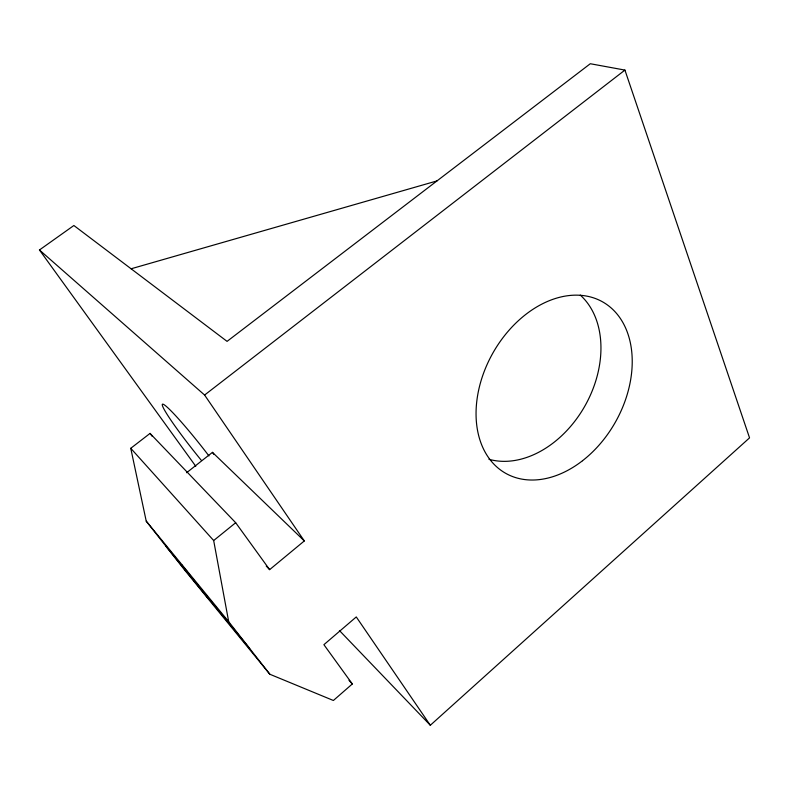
<?xml version="1.0" encoding="UTF-8"?>
<svg xmlns="http://www.w3.org/2000/svg" width="789" height="789" viewBox="0 0 789 789"><rect width="100%" height="100%" fill="white"/><g stroke="black" fill="none" stroke-linecap="round" stroke-linejoin="round"><path stroke-width="1.18" d="M339.398 630.5L430.321 725.269L749.55 437.865L624.927 70.093L590.29 63.731L227.064 341.371L73.88 225.506L39.45 249.975L195.78 466.279M430.321 725.269L356.273 616.939L323.904 644.682L352.318 683.964L333.382 700.484L269.868 674.26L184.823 570.269L146.231 521.154L130.757 448.3L150.048 433.408L235.684 522.722L269.631 569.648L304.317 540.938L204.598 395.042L39.45 249.975M269.868 674.26L228.702 621.712L213.671 540.534L235.684 522.722M186.608 472.729L212.458 452.353L304.317 540.938M204.598 395.042L624.927 70.093M131.102 268.783L436.978 180.918M184.823 570.269L187.032 571.285M266.248 566.068L269.631 569.648M349.004 680.325L352.318 683.964M130.757 448.3L213.671 540.534M146.231 521.154L228.702 621.712M165.868 546.146L209.332 599.64L181.332 564.529L186.737 571.64M204.124 592.864L249.709 648.528M150.048 433.408L152.218 436.347M212.458 452.353L213.878 454.365M201.165 460.135A56.187 4.468 51.6 0 1 162.495 404.185A56.187 4.468 51.6 0 1 208.947 455.924M580.28 295.096A95.301 69.669 -60.7 0 1 585.369 405.171A95.301 69.669 -60.7 0 1 488.943 459.277M582.519 460.727A98.467 70.32 -60.5 0 0 602.954 302.069A98.467 70.32 -60.5 0 0 476.95 399.954A98.467 70.32 -60.5 0 0 582.519 460.727"/></g></svg>
